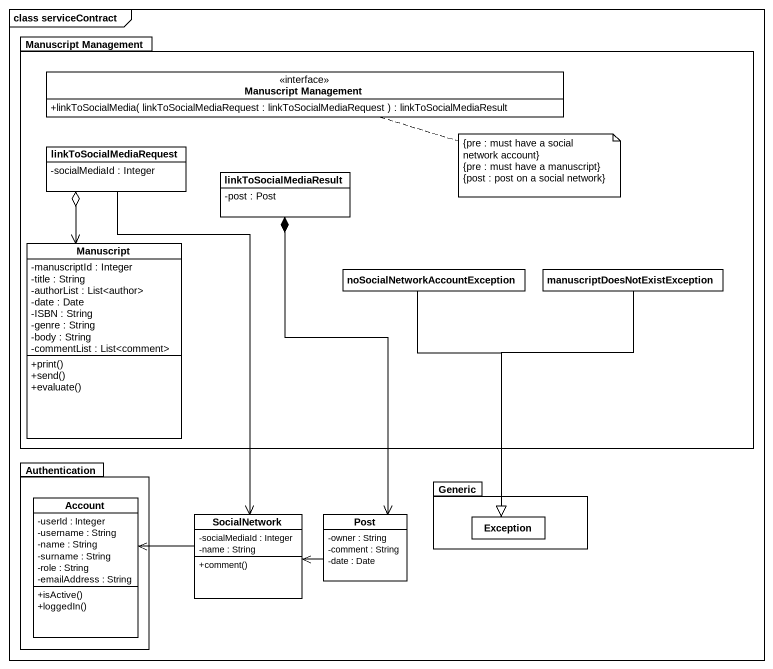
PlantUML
@startuml
mainframe class serviceContract
hide circle
hide empty members
skinparam classAttributeIconSize 0
package "Manuscript Management" as Manuscript_Management {
  interface "Manuscript Management" as Manuscript_Management_2 {
    +linkToSocialMedia( linkToSocialMediaRequest : linkToSocialMediaRequest ) : linkToSocialMediaResult
  }
  class linkToSocialMediaRequest {
    -socialMediaId : Integer
  }
  class linkToSocialMediaResult {
    -post : Post
  }
  class Manuscript {
    -manuscriptId : Integer
    -title : String
    -authorList : List<author>
    -date : Date
    -ISBN : String
    -genre : String
    -body : String
    -commentList : List<comment>
    +print()
    +send()
    +evaluate()
  }
  class "noSocialNetworkAccountException" as noSocialNetworkAccountExcept
  class "manuscriptDoesNotExistException" as manuscriptDoesNotExistExcept
}
package Authentication {
  class Account {
    -userId : Integer
    -username : String
    -name : String
    -surname : String
    -role : String
    -emailAddress : String
    +isActive()
    +loggedIn()
  }
}
package Generic {
  class "Exception" as Exception_
}
class SocialNetwork {
  -socialMediaId : Integer
  -name : String
  +comment()
}
class Post {
  -owner : String
  -comment : String
  -date : Date
}
linkToSocialMediaRequest o--> Manuscript
linkToSocialMediaRequest --> SocialNetwork
linkToSocialMediaResult *--> Post
noSocialNetworkAccountExcept --|> Exception_
manuscriptDoesNotExistExcept --|> Exception_
SocialNetwork -left-> Account
Post -left-> SocialNetwork
note right of Manuscript_Management_2
  {pre : must have a social network account}
  {pre : must have a manuscript}
  {post : post on a social network}
end note
@enduml
